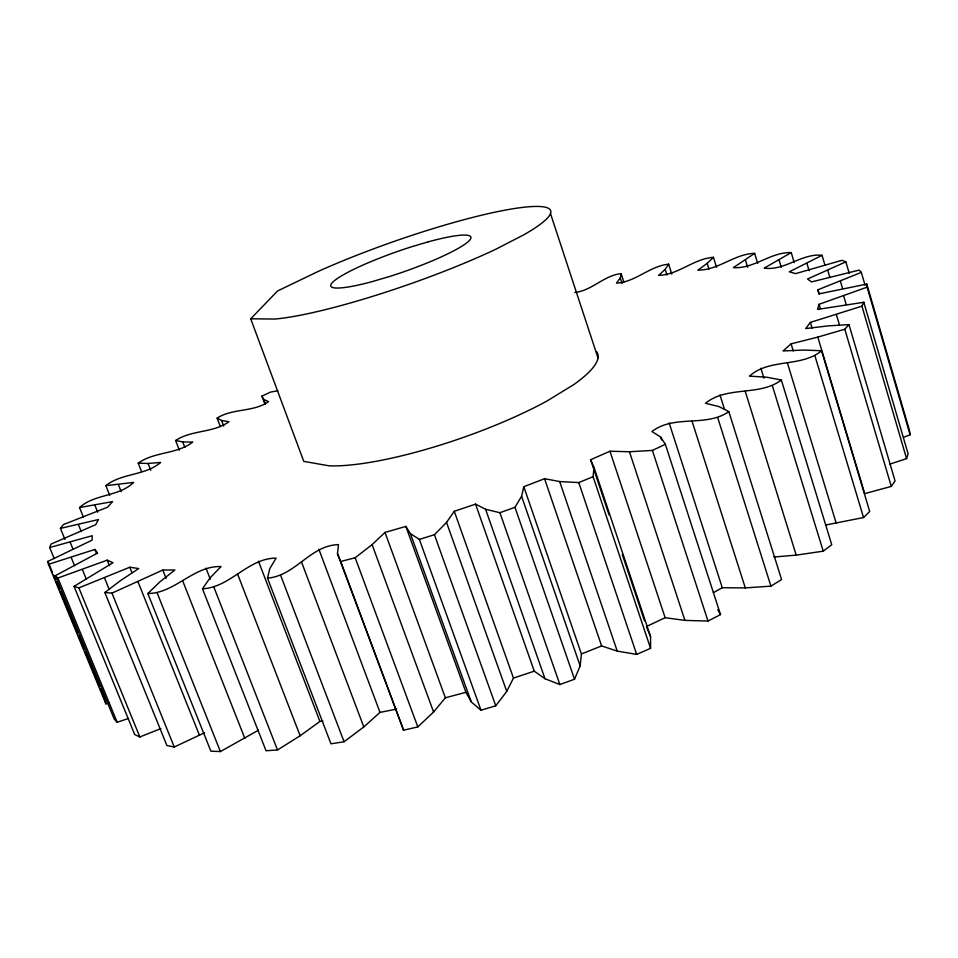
<?xml version="1.0" encoding="UTF-8"?>
<svg xmlns="http://www.w3.org/2000/svg" width="958" height="958" viewBox="0 0 958 958"><rect width="100%" height="100%" fill="white"/><g stroke="black" fill="none" stroke-linecap="round" stroke-linejoin="round"><path stroke-width="1.44" d="M396.66 709.076L380.003 712.393L363.8 726.942L344.066 741.755L330.965 743.803L267.498 578.105C295.196 576.093 310.248 545.282 338.485 544.611L337.479 553.676L340.749 561.484L355.179 557.748L372.111 544.635L385.008 532.409L405.869 526.409L410.431 533.654L419.376 539.402L434.429 534.72L446.524 522.409L454.284 511.297L475.551 504.136L534.277 671.163L544.994 678.731L559.879 684.563L574.537 679.222L580.141 665.906L581.422 653.979L601.624 645.932L617.239 651.105L636.675 654.386L650.566 648.327L650.566 636.627L593.996 467.384L590.619 459.744L609.959 451.23L629.466 451.745L652.41 450.416L665.367 444.272L720.512 614.593L708.01 621.059L684.922 620.377L665.139 617.706L646.387 626.544M650.566 648.327L593.086 476.665L593.996 467.384M671.809 274.156L668.66 264.18C649.74 266.013 635.597 282.035 616.473 283.149L620.293 277.916L621.131 273.629C603.983 275.401 591.972 290.621 574.896 292.501M475.551 504.136L485.598 509.273L499.932 512.71L514.961 507.285L521.595 496.28L523.81 486.724L544.551 478.713L559.688 481.551L578.788 482.581L593.086 476.665M267.498 578.105L269.809 568.585L276.108 558.107C247.918 558.203 230.243 587.494 202.485 588.799L266.025 750.749L277.497 749.958L300.153 735.768L319.912 721.446L322.846 721.087M865.074 285.245L861.326 272.395L817.809 289.819L819.198 293.831L866.822 284.071L867.11 287.161L819.078 304.297L817.533 309.422L863.805 302.273L908.1 453.841L906.567 458.619L889.862 464.115M54.187 558.55L49.672 547.521L50.99 544.096L95.68 524.697L98.446 519.571L60.426 528.385L64.928 539.39M906.567 458.619L861.949 306.153L863.805 302.273M405.869 526.409L465.923 692.311L471.312 701.986L480.988 710.213L495.777 705.807L506.746 691.401L513.464 678.072L534.277 671.163M716.548 267.306L713.459 257.331C693.808 258.6 678.48 274.814 658.649 275.389L665.163 269.354L668.66 264.18M202.485 588.799L209.958 578.021L221.011 566.573C193.708 565.483 174.763 593.469 147.831 593.517L210.88 751.168L220.4 751.575L258.528 730.164M826.024 524.948L863.541 517.548L869.696 511.488L821.545 350.736L803.511 350.065L783.069 350.963L791.104 343.838L817.809 337.108L864.703 493.633L891.275 486.401L895.071 480.916L848.968 324.606L828.227 325.876L805.69 328.57L810.408 322.379L861.949 306.153M60.426 528.385L63.408 524.589L107.5 507.237L112.565 501.621L79.55 507.56L83.454 517.224M337.479 553.676L403.569 730.188L417.808 726.918L433.591 712.01L445.374 697.795L465.923 692.311M817.809 337.108L844.8 329.229L848.968 324.606M250.697 318.798L277.569 290.969L318.176 271.437A158.238 22.705 -19.3 0 1 508.159 209.586A158.238 22.705 -19.3 0 1 523.834 234.806L495.549 249.367A158.238 22.705 -19.3 0 1 274.838 319.05L250.697 318.798L303.782 461.385L329.025 465.816A155.352 34.632 -19.3 0 0 546.79 401.139L573.758 384.613A155.352 34.632 -19.3 0 0 596.583 351.586M147.831 593.517L159.806 581.937L174.871 569.986L162.788 570.046L111.978 593.122L104.841 592.535L166.908 745.528L174.26 747.012L204.545 732.738M757.706 263.378L754.653 253.367C734.511 253.798 718.225 270.396 697.927 270.12L707.196 263.354L713.459 257.331M79.55 507.56C94.471 493.825 119.091 496.795 133.629 482.425L105.847 485.658L109.739 495.37M773.992 556.993L796.218 555.137L823.233 551.173L831.736 544.731L781.345 380.039L766.927 377.236L749.539 376.123C769.238 358.112 801.427 367.644 821.545 350.736M104.841 592.535L120.504 580.608L138.718 568.561L129.785 567.232L78.879 587.889L74.041 586.368L134.707 734.546L139.832 736.977L160.944 728.583M794.218 262.564L791.236 252.601C770.927 251.822 753.85 269.09 733.433 267.605L754.653 253.367M105.847 485.658C121.654 472.977 145.173 475.755 160.657 462.439L148.047 463.468L138.215 463.169L141.497 471.48M713.363 592.691L722.284 587.721L745.3 587.913L770.927 586.14L781.596 579.554L728.834 411.605L718.919 406.575L705.483 403.282C727.074 385.595 759.335 396.564 781.345 380.039M74.041 586.368L112.984 562.729L107.224 560.167L57.887 578.033L55.265 575.734L97.596 553.065L94.902 549.449L48.451 564.322L105.883 703.831L108.685 703.04M138.215 463.169C154.358 451.481 176.883 454.415 192.714 442.093L182.727 441.925L175.613 440.512L179.386 450.236M824.994 265.27L822.048 255.319C802.109 252.924 784.255 271.258 764.233 268.084L791.236 252.601M175.613 440.512C191.672 429.759 213.179 433.16 228.95 421.736L221.585 420.478L217.119 418.059C232.782 408.156 253.187 412.323 268.587 401.689L263.797 399.426L261.905 396.109L270.599 392.073L277.844 390.792M665.367 444.272L660.637 437.04L651.943 431.531C674.384 414.251 705.986 427.591 728.834 411.605M849.195 273.234L845.854 261.845L841.986 260.313L795.607 273.629L789.296 271.821L822.048 255.319M48.451 564.322L47.9 561.388L92.076 540.168L92.243 535.714L49.672 547.521M861.326 272.395L859.122 270.108L811.546 281.915L807.522 279.017L845.854 261.845M903.358 437.375L910.1 434.764L909.537 430.765L866.822 284.071M55.265 575.734L114.23 719.087L117.187 722.284L128.528 718.44M717.781 609.731L720.512 614.593M646.913 627.801L650.566 636.627M47.9 561.388L52.415 572.369M53.552 575.111L55.241 579.231M56.378 581.973L59.204 588.835M60.33 591.589L77.275 632.771M78.412 635.513L84.053 649.237M85.19 651.991L99.309 686.311M100.446 689.053L104.961 700.035M57.887 578.033L117.187 722.284M70.197 542.3L73.024 549.221M71.203 557.52L74.568 565.747M78.879 587.889L139.832 736.977M78.448 524.685L81.262 531.606M82.412 569.651L86.34 579.279M107.224 560.167L109.452 565.675M94.902 549.449L96.578 553.58M111.978 593.122L174.26 747.012M104.566 577.997L109.032 589.026M94.902 505.297L97.668 512.183M138.024 581.877L199.515 735.373M129.785 567.232L131.988 572.728M118.445 484.736L121.199 491.658M157.22 593.074L220.4 751.575M162.788 570.046L166.093 578.381M182.643 580.74L244.877 738.486M148.047 463.468L150.765 470.378M213.933 587.254L277.497 749.958M205.97 568.142L210.305 579.231M237.644 574.177L300.153 735.768M182.727 441.925L184.882 447.47M258.492 561.22L319.912 721.446M221.585 420.478L223.705 426.059M280.682 575.435L344.066 741.755M217.119 418.059L220.316 426.454M301.542 562.083L363.8 726.942M263.797 399.426L265.354 403.605M261.905 396.109L265.043 404.48M318.87 549.233L380.003 712.393M340.749 561.484L403.569 730.188M355.179 557.748L417.808 726.918M372.111 544.635L433.591 712.01M385.008 532.409L445.374 697.795M410.431 533.654L471.312 701.986M419.376 539.402L480.988 710.213M434.429 534.72L495.777 705.807M446.524 522.409L506.746 691.401M454.284 511.297L513.464 678.072M485.598 509.273L544.994 678.731M499.932 512.71L559.879 684.563M514.961 507.285L574.537 679.222M521.595 496.28L580.141 665.906M523.81 486.724L581.422 653.979M544.551 478.713L601.624 645.932M559.688 481.551L617.239 651.105M578.788 482.581L636.675 654.386M590.619 459.744L609.048 514.865M622.281 554.442L644.495 620.88M609.959 451.23L665.139 617.706M629.466 451.745L684.922 620.377M550.491 213.562L598.008 357.981M652.41 450.416L708.01 621.059M621.131 273.629L623.874 282.107M669.139 422.897L722.284 587.721M620.293 277.916L622.113 283.556M660.637 437.04L661.559 439.89M692.047 421.173L745.3 587.913M717.722 417.688L770.927 586.14M665.163 269.354L666.96 275.042M719.949 394.864L724.428 409.114M707.196 263.354L708.968 269.042M745.192 391.151L796.218 555.137M760.88 368.219L763.945 378.171M772.411 385.811L823.233 551.173M787.38 362.819L836.25 523.343M745.516 260.181L747.695 267.306M791.104 343.838L793.272 350.975M814.983 356.005L863.541 517.548M779.129 260.133L781.297 267.294M810.408 322.379L812.121 328.103M817.809 289.819L819.09 294.106M806.947 263.462L809.079 270.611M819.078 304.297L820.359 308.584M827.796 270.431L829.903 277.581M844.8 329.229L891.275 486.401M836.43 314.691L839.376 324.642M840.441 281.245L842.549 288.394M843.687 295.998L846.225 304.608M867.11 287.161L910.1 434.764M105.272 701.304L105.883 703.831M427.879 241.931L410.874 246.996A74.221 10.622 -19.3 0 0 333.576 281.389A74.221 10.622 -19.3 0 0 371.524 281.796L389.69 276.467A74.221 10.622 -19.3 0 0 468.27 241.56A74.221 10.622 -19.3 0 0 427.879 241.931"/></g></svg>
